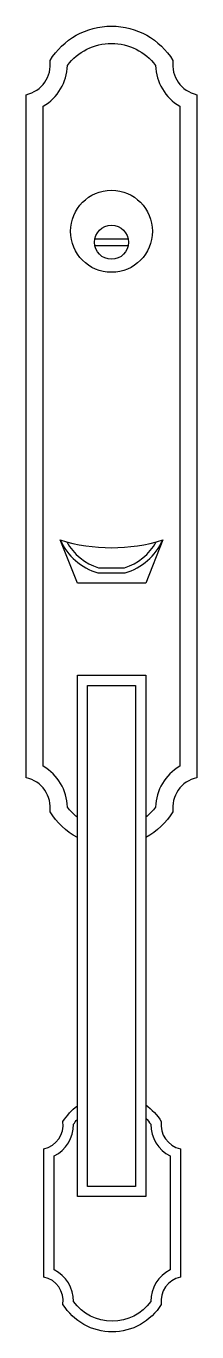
# Model space of a CAD drawing. Header units: metres. Extents: x 1262 to 1309, y 179 to 540.
import ezdxf

# ---------------------------------------------------------------- set-up
doc = ezdxf.new("R2010")
doc.units = ezdxf.units.M
doc.layers.add('3', color=3, linetype='Continuous')
doc.layers.add('7', color=7, linetype='Continuous')

msp = doc.modelspace()

# ---------------------------------------------------------------- linework, layer by layer
at = {"layer": '3'}
for p, q in [((1280.94, 480.93), (1290.18, 480.93)), ((1280.94, 479.04), (1290.18, 479.04))]:
    msp.add_line(p, q, dxfattribs=at)
for points in [[(1276.14, 321.34, -0.06), (1273.38, 324.14, 0.26), (1266.71, 335.39), (1266.71, 517.52, 0.26), (1273.38, 528.77, -0.5), (1297.74, 528.77, 0.26), (1304.41, 517.52), (1304.41, 335.39, 0.26), (1297.74, 324.14, -0.06), (1294.99, 321.34, -0.06)], [(1273.25, 397.3, 0.2), (1282.01, 390.18), (1289.11, 390.18, 0.2), (1297.87, 397.3, 0.19)], [(1294.99, 238.28, -0.04), (1296.42, 236.6, 0.29), (1301.76, 227.85), (1301.76, 196.43, 0.29), (1296.42, 187.68, -0.51), (1275.05, 187.68, 0.29), (1269.72, 196.43), (1269.72, 227.85, 0.29), (1275.05, 236.6, -0.03), (1276.14, 237.92, -0.03)]]:
    msp.add_lwpolyline(points, format="xyb", dxfattribs=at)
msp.add_lwpolyline([(1278.96, 219.46), (1278.96, 357.66), (1292.16, 357.66), (1292.16, 219.46)], close=True, dxfattribs=at)
msp.add_circle((1285.56, 479.98), 4.71, dxfattribs=at)
at = {"layer": '7'}
for points in [[(1276.14, 315.73, -0.13), (1268.6, 322.79, 0.39), (1262, 332.22), (1262, 520.7, 0.39), (1268.6, 530.12, -0.56), (1302.52, 530.12, 0.39), (1309.12, 520.7), (1309.12, 332.22, 0.39), (1302.52, 322.79, -0.13), (1294.99, 315.73, -0.13)], [(1271.43, 397.82, 0.22), (1281.81, 388.76), (1289.31, 388.76, 0.22), (1299.7, 397.82, 0.22)], [(1294.99, 241.96, -0.1), (1299.31, 237.36, 0.39), (1304.58, 229.82), (1304.58, 194.45, 0.39), (1299.31, 186.91, -0.56), (1272.17, 186.91, 0.39), (1266.89, 194.45), (1266.89, 229.82, 0.39), (1272.17, 237.36, -0.09), (1276.14, 241.7, -0.09)]]:
    msp.add_lwpolyline(points, format="xyb", dxfattribs=at)
msp.add_lwpolyline([(1271.43, 397.82, 0.15), (1299.7, 397.82), (1294.99, 385.93), (1276.14, 385.93)], format="xyb", close=True, dxfattribs=at)
msp.add_lwpolyline([(1276.14, 216.63), (1276.14, 360.49), (1294.99, 360.49), (1294.99, 216.63)], close=True, dxfattribs=at)
msp.add_circle((1285.56, 483), 11.31, dxfattribs=at)

doc.saveas('drawing.dxf')
